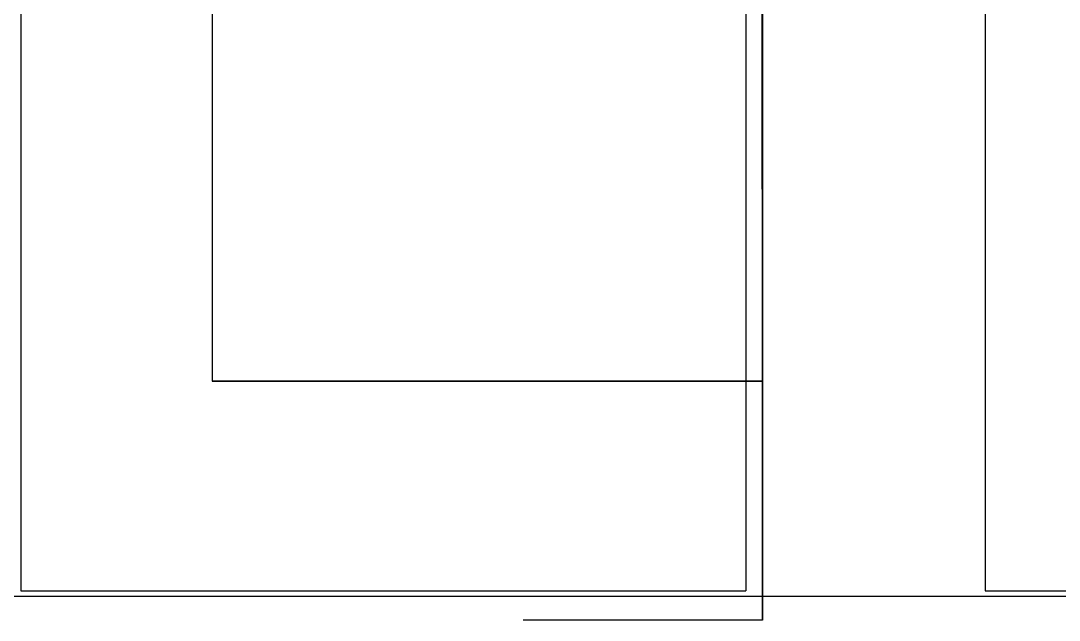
# Model space of a CAD drawing. Header units: millimetres. Extents: x -658 to 1307, y -81 to 472.
# Drawn here: x 470.62 to 492.32, y 350.63 to 363.16 of the extents above; entities that cross this region are included whole.
import ezdxf

# ---------------------------------------------------------------- set-up
doc = ezdxf.new("R2010")
doc.units = ezdxf.units.MM
doc.layers.get('0').update_dxf_attribs({"true_color": 0xffffff})
for name, color, linetype, true_color in [('Layer1', 252, 'Continuous', 0x777799), ('Layer2', 36, 'Continuous', 0x664400), ('Layer3', 134, 'Continuous', 0x009987), ('Layer4', 252, 'Continuous', 0x777799), ('servo', 36, 'Continuous', 0x664400), ('Version_1', 252, 'Continuous', 0x777799)]:
    doc.layers.add(name, color=color, linetype=linetype, true_color=true_color)

# ---------------------------------------------------------------- blocks, each defined once
blk = doc.blocks.new('MicroServo_9g')
for p, q in [((27, 20.5), (10.751, 20.5, 0.022)), ((27, 18.5), (27, 20.5)), ((27, 20.5), (27, 20.5, 11.5)), ((32, 18.5), (27, 18.5)), ((27, 18.5), (27, 18.5, 11.5)), ((32, 16), (32, 18.5)), ((32, 18.5), (32, 18.5, 5)), ((27, 16), (32, 16)), ((27, 0), (27, 16)), ((27, 16), (27, 16, 11.5)), ((32, 16), (32, 16, 5)), ((4.5, 0), (27, 0)), ((27, 0), (27, 0, 11.5))]:
    blk.add_line(p, q)
blk = doc.blocks.new('9g_Servo')
blk.add_blockref('MicroServo_9g', (-4.5, 0))
blk = doc.blocks.new('Group_11')
for p, q in [((0, 0), (97.2, 0)), ((0, 0, 5), (97.2, 0, 5))]:
    blk.add_line(p, q)
blk = doc.blocks.new('Group_4')
for p, q in [((31.032, 68.388), (31.032, 0)), ((31.032, 68.388, 3), (31.032, 0, 3)), ((51.182, 68.388), (51.182, 0)), ((51.182, 68.388, 3), (51.182, 0, 3)), ((46.182, 17.704), (46.182, 0)), ((46.182, 17.704, 3), (46.182, 0, 3)), ((31.032, 0), (46.182, 0)), ((31.032, 0, 3), (46.182, 0, 3)), ((31.032, 0), (31.032, 0, 3)), ((46.182, 0), (46.182, 0, 3)), ((51.182, 0), (66.332, 0)), ((51.182, 0, 3), (66.332, 0, 3)), ((51.182, 0), (51.182, 0, 3))]:
    blk.add_line(p, q)
blk = doc.blocks.new('Group_14')
for p, q in [((46.53, 4.5, 0.004), (46.53, 27, 0.004)), ((46.53, 4.5, 3.004), (46.53, 27, 3.004)), ((35.03, 18.289, 0.004), (35.03, 4.5, 0.004)), ((35.03, 18.289, 3.004), (35.03, 4.5, 3.004)), ((35.03, 4.5, 0.004), (46.53, 4.5, 0.004)), ((35.03, 4.5, 3.004), (46.53, 4.5, 3.004)), ((35.03, 4.5, 0.004), (35.03, 4.5, 3.004)), ((46.53, 4.5, 0.004), (46.53, 4.5, 3.004)), ((0, 0, 0.004), (97.2, 0, 0.004)), ((0, 0, 3.004), (97.2, 0, 3.004))]:
    blk.add_line(p, q)
blk = doc.blocks.new('Group_3')
for p, q in [((0, 0), (97.2, 0)), ((0, 0, 5), (97.2, 0, 5))]:
    blk.add_line(p, q)
blk = doc.blocks.new('Group_28')
at = {"layer": 'Layer1', "color": 153, "true_color": 0x6495ed}
blk.add_blockref('Group_11', (26.5, 0, 29.5), dxfattribs=at)
at = {"layer": 'Layer2'}
blk.add_blockref('Group_4', (26.5, 0.117, 26.5), dxfattribs=at)
at = {"layer": 'Layer3'}
blk.add_blockref('Group_3', (26.5, 0, 21.5), dxfattribs=at)
at = {"layer": 'Layer4'}
blk.add_blockref('Group_14', (26.5, 0, 18.497), dxfattribs=at)
at = {"layer": 'servo', "color": 131, "true_color": 0x65ffff, "extrusion": (-1, -1.49036e-08, 2.98023e-08), "rotation": 1.7075486689e-06}
blk.add_blockref('9g_Servo', (-27, 0, -73.03), dxfattribs=at)

msp = doc.modelspace()

# ---------------------------------------------------------------- block references
at = {"layer": 'Version_1'}
msp.add_blockref('Group_28', (413.092, 351.127, -31.271), dxfattribs=at)

doc.saveas('drawing.dxf')
